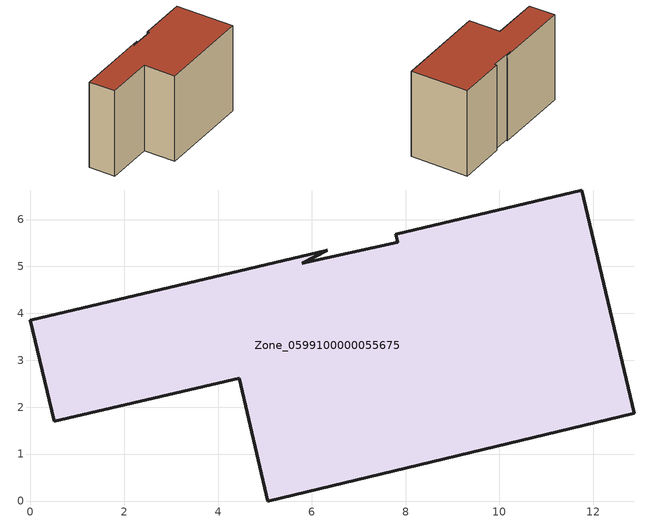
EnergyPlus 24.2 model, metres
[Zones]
Zone_0599100000055675
 floor ground (C_G): 0,3.85 6.33,5.35 5.8,5.07 7.83,5.51 7.79,5.69 11.76,6.63 12.87,1.87 5.06,0 4.45,2.62 0.51,1.7 z0
 wall outside (C_F): 12.87,1.87 11.76,6.63 7.79,5.69 7.83,5.51 5.8,5.07 6.33,5.35 0,3.85 0.51,1.7 4.45,2.62 5.06,0 12.87,1.87 z0:7.55
 roof outside (C_R): 6.33,5.35 0,3.85 0.51,1.7 4.45,2.62 5.06,0 12.87,1.87 11.76,6.63 7.79,5.69 7.83,5.51 5.8,5.07 z7.55
[BUILDING]
Pand.0599100000055675: North Axis=0; Terrain=City; Loads Convergence Tolerance Value=0.04; Temperature Convergence Tolerance Value=0.4; Solar Distribution=FullExterior; Maximum Number of Warmup Days=25; Minimum Number of Warmup Days=1
[Site:Location]
Rotterdam.The.Hague.AP_ZH_NLD Design_Conditions: Latitude=51.96; Longitude=4.45; Time Zone=1; Elevation=-4.5
[SITE:GROUNDTEMPERATURE:BUILDINGSURFACE]
18, 18, 18, 18, 18, 18, 18, 18, 18, 18, 18, 18
[MATERIAL] Thermal Absorptance=0.9; Solar Absorptance=0.7; Visible Absorptance=0.7
Name | Roughness | Thickness | Conductivity | Density | Specific Heat
G.TI.1946 | MediumSmooth | 0.15 | 1 | 540 | 1210
F.TI.1946 | Rough | 0.3 | 0.857143 | 1920 | 840
R.TI.1946 | MediumRough | 0.2 | 0.1 | 1500 | 1000
[CONSTRUCTION]
C_G: G.TI.1946
C_F: F.TI.1946
C_R: R.TI.1946
[ZONE]
Zone_0599100000055675: Type=1; Multiplier=1; Ceiling Height=Autocalculate; Volume=Autocalculate; Floor Area=autocalculate; Part of Total Floor Area=Yes
[ZONEINFILTRATION:DESIGNFLOWRATE]
Infil_Zone_0599100000055675: Zone or ZoneList or Space or SpaceList=Zone_0599100000055675; Schedule=AlwaysOn; Design Flow Rate Calculation Method=Flow/Area; Flow Rate per Floor Area=0.003; Constant Term Coefficient=1; Temperature Term Coefficient=0; Velocity Term Coefficient=0; Velocity Squared Term Coefficient=0
[HVACTEMPLATE:ZONE:IDEALLOADSAIRSYSTEM]
Zone_0599100000055675: Maximum Heating Supply Air Temperature=50; Minimum Cooling Supply Air Temperature=13; Maximum Heating Supply Air Humidity Ratio=0.0156; Minimum Cooling Supply Air Humidity Ratio=0.0077; Heating Limit=NoLimit; Cooling Limit=NoLimit; Dehumidification Control Type=ConstantSensibleHeatRatio; Cooling Sensible Heat Ratio=0.7; Dehumidification Setpoint=60; Humidification Control Type=None; Humidification Setpoint=30; Outdoor Air Method=None; Outdoor Air Flow Rate per Person=0.00944; Outdoor Air Flow Rate per Zone Floor Area=0; Outdoor Air Flow Rate per Zone=0; Demand Controlled Ventilation Type=None; Outdoor Air Economizer Type=NoEconomizer; Heat Recovery Type=None; Sensible Heat Recovery Effectiveness=0.7; Latent Heat Recovery Effectiveness=0.65
[ZONECONTROL:THERMOSTAT]
ThermostatControl_Zone_0599100000055675: Zone or ZoneList=Zone_0599100000055675; Control Type Schedule=DualSetpointControlType; Control 1=Thermostat_Zone_0599100000055675; Temperature Difference Between Cutout And Setpoint=0
[THERMOSTATSETPOINT:DUALSETPOINT]
Thermostat_Zone_0599100000055675: Heating Setpoint Temperature Schedule=HeatingSetpoint_Zone_0599100000055675; Cooling Setpoint Temperature Schedule=CoolingSetpoint_Zone_0599100000055675
[SCHEDULE:COMPACT]
HeatingSetpoint_Zone_0599100000055675: Through: 12/31, For: AllDays, Until: 24:00, 21
CoolingSetpoint_Zone_0599100000055675: Through: 12/31, For: AllDays, Until: 24:00, 24
DualSetpointControlType: Through: 12/31, For: AllDays, Until: 24:00, 4
AlwaysOn: Through: 12/31, For: AllDays, Until: 24:00, 1
